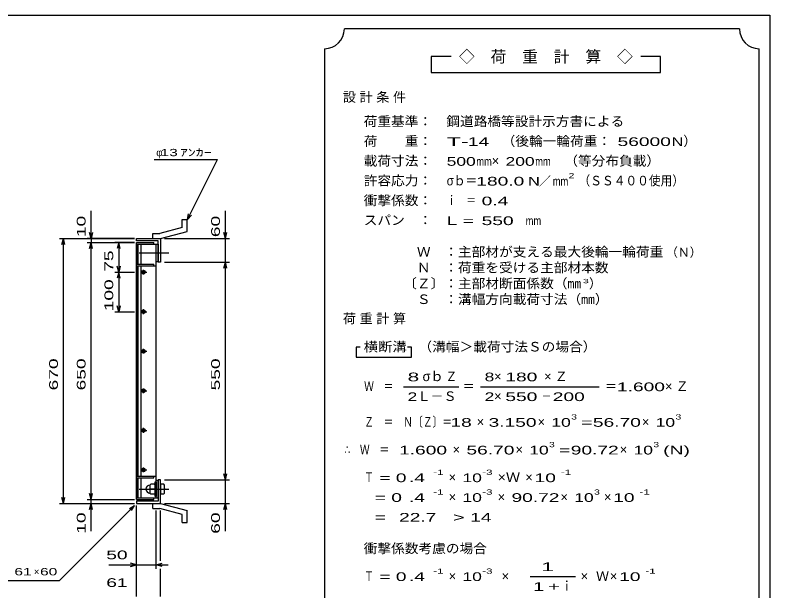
# Model space of a CAD drawing. Units: millimetres, scale not verified. Extents: x -1820 to 1731, y -1282 to 1054.
# Drawn here: x -179 to 1731, y -402 to 1054 of the extents above; entities that cross this region are included whole.
import ezdxf
from ezdxf.enums import TextEntityAlignment as Align

# ---------------------------------------------------------------- set-up
doc = ezdxf.new("R2010")
doc.units = ezdxf.units.MM
doc.header["$LTSCALE"] = 10
doc.linetypes.add('CHAIN', pattern=[18.5, 12, -1.5, 3.5, -1.5])
for name, color, linetype, lineweight in [('0_2', 150, 'Continuous', 25), ('16', 3, 'Continuous', 25), ('19', 6, 'Continuous', 25), ('22', 2, 'Continuous', 25)]:
    doc.layers.add(name, color=color, linetype=linetype, lineweight=lineweight)
doc.styles.add('ベクトル', font='')
doc.styles.get('ベクトル').set_extended_font_data('ベクトル')

msp = doc.modelspace()

# ---------------------------------------------------------------- linework, layer by layer
at = {"layer": '0_2'}
for p, q in [((-1729, 1053.5), (1731, 1053.5)), ((1731, 1053.5), (1731, -1146.5))]:
    msp.add_line(p, q, dxfattribs=at)
at = {"layer": '16'}
for p, q in [((128, 478.5), (172, 478.5)), ((128, 474), (128, 478.5)), ((172, 474), (172, 478.5)), ((128, 474), (172, 474)), ((128, -167), (128, 474)), ((128, 474), (178, 474)), ((129.5, 424), (129.5, 474)), ((132.5, 424), (132.5, 474)), ((140, 424), (140, 474)), ((178, -167), (178, 474)), ((178, 474), (183, 474)), ((183, 474), (183, 430)), ((128, 419.5), (128, 424)), ((128, 424), (172, 424)), ((172, 419.5), (172, 424)), ((183, 430), (178, 430)), ((128, 419.5), (178, 419.5)), ((129.5, -112.5), (129.5, 419.5)), ((132.5, -112.5), (132.5, 419.5)), ((138, 403.5), (154, 403.5)), ((140, -112.5), (140, 419.5)), ((144, 406.5), (148, 406.5)), ((146, 397.5), (146, 409.5)), ((144, 400.5), (148, 400.5)), ((144, 306.5), (148, 306.5)), ((146, 297.5), (146, 309.5)), ((138, 303.5), (154, 303.5)), ((144, 300.5), (148, 300.5)), ((138, 203.5), (154, 203.5)), ((144, 206.5), (148, 206.5)), ((144, 200.5), (148, 200.5)), ((146, 197.5), (146, 209.5)), ((138, 103.5), (154, 103.5)), ((144, 106.5), (148, 106.5)), ((144, 100.5), (148, 100.5)), ((146, 97.5), (146, 109.5)), ((138, 3.5), (154, 3.5)), ((144, 6.5), (148, 6.5)), ((144, 0.5), (148, 0.5)), ((146, -2.5), (146, 9.5)), ((144, -93.5), (148, -93.5)), ((146, -102.5), (146, -90.5)), ((128, -117), (128, -112.5)), ((128, -112.5), (178, -112.5)), ((138, -96.5), (154, -96.5)), ((144, -99.5), (148, -99.5)), ((172, -117), (172, -112.5)), ((128, -117), (172, -117)), ((129.5, -167), (129.5, -117)), ((132.5, -167), (132.5, -117)), ((140, -167), (140, -117)), ((164, -133), (162, -135)), ((173, -133), (164, -133)), ((175, -135), (173, -133)), ((175, -163.5), (175, -126.5)), ((175, -126.5), (178, -126.5)), ((183, -123), (178, -123)), ((178, -126.5), (178, -163.5)), ((183, -167), (183, -123)), ((162, -135), (162, -155)), ((162, -143), (164, -145)), ((164, -145), (162, -147)), ((173, -145), (164, -145)), ((173, -145), (175, -143)), ((175, -147), (173, -145)), ((128, -167), (172, -167)), ((128, -171.5), (128, -167)), ((128, -167), (178, -167)), ((128, -171.5), (172, -171.5)), ((162, -155), (164, -157)), ((164, -157), (173, -157)), ((172, -171.5), (172, -167)), ((173, -157), (175, -155)), ((178, -163.5), (175, -163.5)), ((178, -167), (183, -167))]:
    msp.add_line(p, q, dxfattribs=at)
at = {"layer": '16', "linetype": 'CHAIN'}
for p, q in [((135, 452), (210, 452)), ((135, -145), (210, -145))]:
    msp.add_line(p, q, dxfattribs=at)
at = {"layer": '16'}
for centre, radius, start, end in [((144, 403.5), 3, 90, 270), ((146, 403.5), 4, 46.6, 133.4), ((148, 403.5), 3, 270, 90), ((146, 403.5), 4, 226.6, 313.4), ((144, 303.5), 3, 90, 270), ((146, 303.5), 4, 46.6, 133.4), ((148, 303.5), 3, 270, 90), ((146, 303.5), 4, 226.6, 313.4), ((144, 203.5), 3, 90, 270), ((146, 203.5), 4, 46.6, 133.4), ((146, 203.5), 4, 226.6, 313.4), ((148, 203.5), 3, 270, 90), ((144, 103.5), 3, 90, 270), ((146, 103.5), 4, 46.6, 133.4), ((146, 103.5), 4, 226.6, 313.4), ((148, 103.5), 3, 270, 90), ((144, 3.5), 3, 90, 270), ((146, 3.5), 4, 46.6, 133.4), ((146, 3.5), 4, 226.6, 313.4), ((148, 3.5), 3, 270, 90), ((144, -96.5), 3, 90, 270), ((146, -96.5), 4, 46.6, 133.4), ((148, -96.5), 3, 270, 90), ((146, -96.5), 4, 226.6, 313.4), ((162, -145), 10, 90, 270)]:
    msp.add_arc(centre, radius, start, end, dxfattribs=at)
at = {"layer": '19'}
for p, q in [((243.61, 536.62), (256.61, 536.62)), ((243.61, 516.6), (243.61, 536.62)), ((256.61, 506.62), (256.61, 536.62)), ((243.61, 516.6), (187.28, 501.51)), ((168.99, 501.51), (187.28, 501.51)), ((168.99, 488.51), (168.99, 501.51)), ((189, 488.5), (256.61, 506.62)), ((128, 482.5), (128, 488.5)), ((128, 488.5), (189, 488.5)), ((183, 482.5), (128, 482.5)), ((169, 488.5), (189, 488.5)), ((183, 428.5), (183, 482.5)), ((189, 488.5), (189, 428.5)), ((189, 428.5), (183, 428.5)), ((189, -121.5), (183, -121.5)), ((183, -121.5), (183, -175.5)), ((189, -181.5), (189, -121.5)), ((197, -133), (189, -133)), ((189, -133), (189, -157)), ((199, -135), (197, -133)), ((189, -145), (197, -145)), ((199, -143), (197, -145)), ((197, -145), (199, -147)), ((199, -155), (199, -135)), ((189, -157), (197, -157)), ((197, -157), (199, -155)), ((128, -175.5), (128, -181.5)), ((183, -175.5), (128, -175.5)), ((128, -181.5), (189, -181.5)), ((168.99, -194.51), (168.99, -181.51)), ((169, -181.5), (189, -181.5)), ((189, -181.5), (256.61, -199.62)), ((168.99, -194.51), (187.28, -194.51)), ((243.61, -209.6), (187.28, -194.51)), ((243.61, -229.62), (243.61, -209.6)), ((256.61, -229.62), (256.61, -199.62)), ((243.61, -229.62), (256.61, -229.62))]:
    msp.add_line(p, q, dxfattribs=at)
at = {"layer": '22', "color": 4}
for p, q in [((1654, 1018.5), (654, 1018.5)), ((604, 968.5), (604, -581.5)), ((1704, -581.5), (1704, 968.5)), ((924, 948.5), (874, 948.5)), ((874, 948.5), (874, 908.5)), ((1454, 948.5), (1404, 948.5)), ((1454, 908.5), (1454, 948.5)), ((874, 908.5), (1454, 908.5)), ((173, 688.5), (333, 688.5)), ((257, 536.5), (333, 688.5)), ((13, 488.5), (13, 558.5)), ((353, 488.5), (353, 558.5)), ((257, 536.5), (260, 551.1)), ((257, 536.5), (267, 547.5)), ((13, 488.5), (9, 503.5)), ((17, 503.5), (13, 488.5)), ((353, 488.5), (349, 503.5)), ((353, 488.5), (357, 503.5)), ((-67, 488.5), (123, 488.5)), ((-61, 473.5), (-57, 488.5)), ((-53, 473.5), (-57, 488.5)), ((-57, -181.5), (-57, 488.5)), ((123, 488.5), (3, 488.5)), ((3, 478.5), (123, 478.5)), ((9, 463.5), (13, 478.5)), ((13, 488.5), (13, 478.5)), ((17, 463.5), (13, 478.5)), ((13, -171.5), (13, 478.5)), ((123, 478.5), (73, 478.5)), ((83, 478.5), (79, 463.5)), ((87, 463.5), (83, 478.5)), ((83, 478.5), (83, 403.5)), ((199, 488.5), (363, 488.5)), ((353, 428.5), (353, 488.5)), ((199, 428.5), (363, 428.5)), ((349, 413.5), (353, 428.5)), ((357, 413.5), (353, 428.5)), ((353, -121.5), (353, 428.5)), ((73, 403.5), (123, 403.5)), ((83, 403.5), (79, 418.5)), ((83, 403.5), (79, 388.5)), ((87, 418.5), (83, 403.5)), ((87, 388.5), (83, 403.5)), ((83, 403.5), (83, 303.5)), ((83, 303.5), (79, 318.5)), ((87, 318.5), (83, 303.5)), ((73, 303.5), (123, 303.5)), ((694, 213.5), (684, 213.5)), ((684, 213.5), (684, 188.5)), ((824, 213.5), (814, 213.5)), ((824, 188.5), (824, 213.5)), ((684, 188.5), (824, 188.5)), ((804, 113.5), (944, 113.5)), ((999, 113.5), (1299, 113.5)), ((353, -121.5), (349, -106.5)), ((353, -121.5), (357, -106.5)), ((199, -121.5), (363, -121.5)), ((353, -181.5), (353, -121.5)), ((-57, -181.5), (-61, -166.5)), ((-57, -181.5), (-53, -166.5)), ((3, -171.5), (123, -171.5)), ((13, -171.5), (9, -156.5)), ((13, -171.5), (17, -156.5)), ((13, -181.5), (13, -171.5)), ((-67, -181.5), (123, -181.5)), ((-67, -376.5), (123, -186.5)), ((3, -181.5), (123, -181.5)), ((9, -196.5), (13, -181.5)), ((17, -196.5), (13, -181.5)), ((13, -251.5), (13, -181.5)), ((110, -194.5), (123, -186.5)), ((115, -199.5), (123, -186.5)), ((128, -346.5), (128, -186.5)), ((128, -416.5), (128, -186.5)), ((199, -181.5), (363, -181.5)), ((349, -196.5), (353, -181.5)), ((357, -196.5), (353, -181.5)), ((353, -251.5), (353, -181.5)), ((178, -346.5), (178, -199.5)), ((189, -326.5), (189, -199.5)), ((58, -336.5), (128, -336.5)), ((128, -336.5), (113, -332.5)), ((113, -340.5), (128, -336.5)), ((128, -336.5), (178, -336.5)), ((178, -336.5), (193, -332.5)), ((193, -340.5), (178, -336.5)), ((178, -336.5), (208, -336.5)), ((189, -416.5), (189, -346.5)), ((-267, -376.5), (-67, -376.5)), ((1124, -366.5), (1239, -366.5))]:
    msp.add_line(p, q, dxfattribs=at)
for centre, start, end in [((604, 1018.5), 270, 0), ((1704, 1018.5), 180, 270)]:
    msp.add_arc(centre, 50, start, end, dxfattribs=at)

# ---------------------------------------------------------------- texts
at = {"layer": '22', "style": 'ベクトル'}
for s, height, p in [('◇\u3000荷\u3000重\u3000計\u3000算\u3000◇', 29.33, (944, 948.5)), ('）', 24.19, (1512, 735)), ('φ', 18.33, (178, 706)), ('×', 24.19, (1027, 685)), ('／', 21.99, (1146.5, 633.5)), ('（Ｎ）', 21.99, (1468, 453.5)), ('）', 24.19, (1273, 375)), ('σｂ', 24.19, (852, 140)), ('×', 24.19, (1033, 140)), ('Ｌ－Ｓ', 24.19, (839, 90)), ('×', 24.19, (1033, 90)), ('×', 24.19, (989, 25)), ('×', 24.19, (1143, 25)), ('×', 24.19, (1407, 25)), ('×', 24.19, (928, -45)), ('×', 24.19, (1087, -45)), ('×', 24.19, (1351, -45)), ('×', 24.19, (918, -115)), ('×', 24.19, (1112, -115)), ('×', 24.19, (918, -165)), ('×', 24.19, (1042, -165)), ('×', 24.19, (1201, -165)), ('×', 24.19, (1311, -165)), ('×', 18.33, (-132, -354)), ('×', 24.19, (918, -365)), ('×', 24.19, (1052, -365)), ('×', 24.19, (1252, -365)), ('Ｗ', 24.19, (1291, -365)), ('×', 24.19, (1326, -365)), ('ｉ', 24.19, (1200.5, -390))]:
    msp.add_text(s, height=height, dxfattribs=at).set_placement(p, align=Align.MIDDLE_LEFT)
for s, height, width, p in [('荷重基準：\u3000', 24.19, 1.05, (703, 785)), ('鋼道路橋等設計示方書による', 24.19, 1.05, (912, 785)), ('荷\u3000\u3000重：\u3000', 24.19, 1.05, (703, 735)), ('（後輪一輪荷重：', 24.19, 1.05, (1052, 735)), ('T-', 21.99, 2, (913, 733.5)), (' 14 ', 21.99, 1.65, (953, 733.5)), (' 56000', 21.99, 1.65, (1332, 733.5)), ('N', 21.99, 1.4, (1482, 733.5)), (' 13 ', 18.33, 1.6, (178, 706)), ('ｱﾝｶｰ', 18.33, 1.6, (238, 706)), ('載荷寸法：\u3000', 24.19, 1.05, (703, 685)), ('500', 21.99, 1.5, (913, 683.5)), ('mm', 21.99, 0.8, (988, 683.5)), ('200', 21.99, 1.5, (1062, 683.5)), ('mm', 21.99, 0.8, (1137, 683.5)), ('\u3000（等分布負載）', 24.19, 1.05, (1176, 685)), ('許容応力：\u3000', 24.19, 1.05, (703, 635)), ('2', 13.2, 1.5, (1221.5, 647.5)), ('（ＳＳ４００使用）', 24.19, 0.9, (1246.5, 635)), ('σｂ＝', 24.19, 0.9, (913, 635)), ('180.0', 21.99, 1.65, (988, 633.5)), ('N', 21.99, 1.4, (1119, 633.5)), ('mm', 21.99, 0.8, (1181.5, 633.5)), ('衝撃係数：\u3000', 24.19, 1.05, (703, 585)), ('ｉ\u3000＝', 24.19, 0.75, (913, 585)), (' 0.4', 21.99, 1.65, (988, 583.5)), ('スパン\u3000：\u3000', 24.19, 1.05, (703, 535)), ('L =', 21.99, 1.65, (913, 533.5)), (' 550 ', 21.99, 1.65, (988, 533.5)), ('mm', 21.99, 0.8, (1113, 533.5)), ('\u3000Ｗ\u3000：主部材が支える最大後輪一輪荷重', 24.19, 1.05, (803, 455)), ('\u3000Ｎ\u3000：荷重を受ける主部材本数', 24.19, 1.05, (803, 415)), ('〔Ｚ〕：主部材断面係数（㎜', 24.19, 1.05, (803, 375)), ('3', 11, 1.8, (1258, 381)), ('\u3000Ｓ\u3000：溝幅方向載荷寸法（㎜）', 24.19, 1.05, (803, 335)), ('横断溝', 24.19, 1.1, (703, 215)), ('\u3000（溝幅＞載荷寸法Ｓの場合）', 24.19, 1.05, (807, 215)), ('8', 21.99, 1.8, (814, 138.5)), ('Ｚ', 24.19, 0.9, (910, 140)), ('8', 21.99, 1.5, (1009, 138.5)), (' 180 ', 21.99, 1.65, (1048, 138.5)), ('Ｗ\u3000＝', 24.19, 0.75, (704, 115)), ('＝', 24.19, 0.9, (954, 115)), ('＝', 24.19, 0.9, (1314, 115)), ('1.600', 21.99, 1.65, (1344, 113.5)), ('2', 21.99, 1.5, (814, 88.5)), ('2', 21.99, 1.5, (1009, 88.5)), (' 550 ', 21.99, 1.65, (1048, 88.5)), (' 200 ', 21.99, 1.65, (1168, 88.5)), ('－', 24.19, 0.75, (1153, 90)), ('Ｚ\u3000＝\u3000Ｎ〔Ｚ〕＝', 24.19, 0.75, (704, 25)), ('3', 13.2, 1.5, (1228, 37.5)), ('3', 13.2, 1.5, (1492, 37.5)), (' 18 ', 21.99, 1.65, (909, 23.5)), ('3.150', 21.99, 1.65, (1019, 23.5)), ('10', 21.99, 1.5, (1178, 23.5)), ('=', 21.99, 1.7, (1253, 23.5)), ('56.70', 21.99, 1.65, (1283, 23.5)), ('10', 21.99, 1.5, (1442, 23.5)), ('∴\u3000Ｗ\u3000＝', 24.19, 0.75, (654, -45)), (' 1.600', 21.99, 1.65, (779, -46.5)), ('56.70', 21.99, 1.65, (963, -46.5)), ('10', 21.99, 1.5, (1122, -46.5)), ('3', 13.2, 1.5, (1172, -32.5)), ('90.72', 21.99, 1.65, (1227, -46.5)), ('10', 21.99, 1.5, (1386, -46.5)), ('3', 13.2, 1.5, (1436, -32.5)), ('(N)', 21.99, 1.65, (1461, -46.5)), ('=', 21.99, 1.7, (1197, -46.5)), ('Ｔ', 24.19, 0.75, (704, -115)), (' = 0', 21.99, 1.65, (729, -116.5)), (' .4 ', 21.99, 1.65, (804, -116.5)), ('-1', 13.2, 1.65, (879, -102.5)), ('10', 21.99, 1.5, (953, -116.5)), ('-3', 13.2, 1.65, (1003, -102.5)), ('×Ｗ', 24.19, 1.1, (1042, -115)), (' 10 ', 21.99, 1.65, (1122, -116.5)), ('-1', 13.2, 1.65, (1202, -102.5)), ('-1', 13.2, 1.65, (879, -152.5)), ('-3', 13.2, 1.65, (1003, -152.5)), ('3', 13.2, 1.5, (1286, -152.5)), ('-1', 13.2, 1.65, (1401, -152.5)), ('  = 0', 21.99, 1.65, (704, -166.5)), (' .4 ', 21.99, 1.65, (804, -166.5)), ('10', 21.99, 1.5, (953, -166.5)), ('90.72', 21.99, 1.65, (1077, -166.5)), ('10', 21.99, 1.5, (1236, -166.5)), (' 10 ', 21.99, 1.65, (1321, -166.5)), (' 22.7', 21.99, 1.65, (779, -216.5)), ('>', 21.99, 1.7, (929, -216.5)), (' 14 ', 21.99, 1.65, (959, -216.5)), ('  =', 21.99, 1.65, (704, -216.5)), ('衝撃係数考慮の場合', 24.19, 1.05, (703, -295)), (' 50 ', 21.99, 1.65, (38, -311.5)), (' 61 ', 18.33, 1.6, (-192, -354)), (' 60 ', 18.33, 1.6, (-127, -354)), ('Ｔ', 24.19, 0.75, (704, -365)), (' = 0', 21.99, 1.65, (729, -366.5)), (' .4 ', 21.99, 1.65, (804, -366.5)), ('-1', 13.2, 1.65, (879, -352.5)), ('10', 21.99, 1.5, (953, -366.5)), ('-3', 13.2, 1.65, (1003, -352.5)), (' 10 ', 21.99, 1.65, (1336, -366.5)), ('-1', 13.2, 1.65, (1416, -352.5)), (' 61 ', 21.99, 1.65, (38, -381.5))]:
    msp.add_text(s, height=height, dxfattribs=dict(at, width=width)).set_placement(p, align=Align.MIDDLE_LEFT)
at = {"layer": '22', "style": 'ベクトル', "width": 1.65}
for s, p in [(' 10 ', (-12, 478.5)), (' 60 ', (328, 478.5)), (' 75 ', (58, 391)), (' 100 ', (58, 291)), (' 670 ', (-82, 91)), (' 650 ', (-12, 91)), (' 550 ', (328, 91)), (' 10 ', (-12, -271.5)), (' 60 ', (328, -271.5))]:
    msp.add_text(s, height=21.99, rotation=90, dxfattribs=at).set_placement(p, align=Align.MIDDLE_LEFT)
at = {"layer": '22', "attachment_point": 4, "style": 'ベクトル'}
for s, insert, char_height in [('\\T1.28;設計条件', (650.5, 845), 24.19), ('\\T1.28;荷重計算', (650.5, 285), 24.19), ('\\T1.42;×Ｚ', (1159.5, 140), 24.19), ('\\T1.42;×Ｚ', (1465.5, 115), 24.19), ('\\T1.25;\\W2;\\~1\\~', (1131.5, -341.5), 21.99), ('\\T1.33;\\W1.75;1+', (1131.5, -391.5), 21.99)]:
    msp.add_mtext(s, dxfattribs=dict(at, insert=insert, char_height=char_height))

doc.saveas('drawing.dxf')
